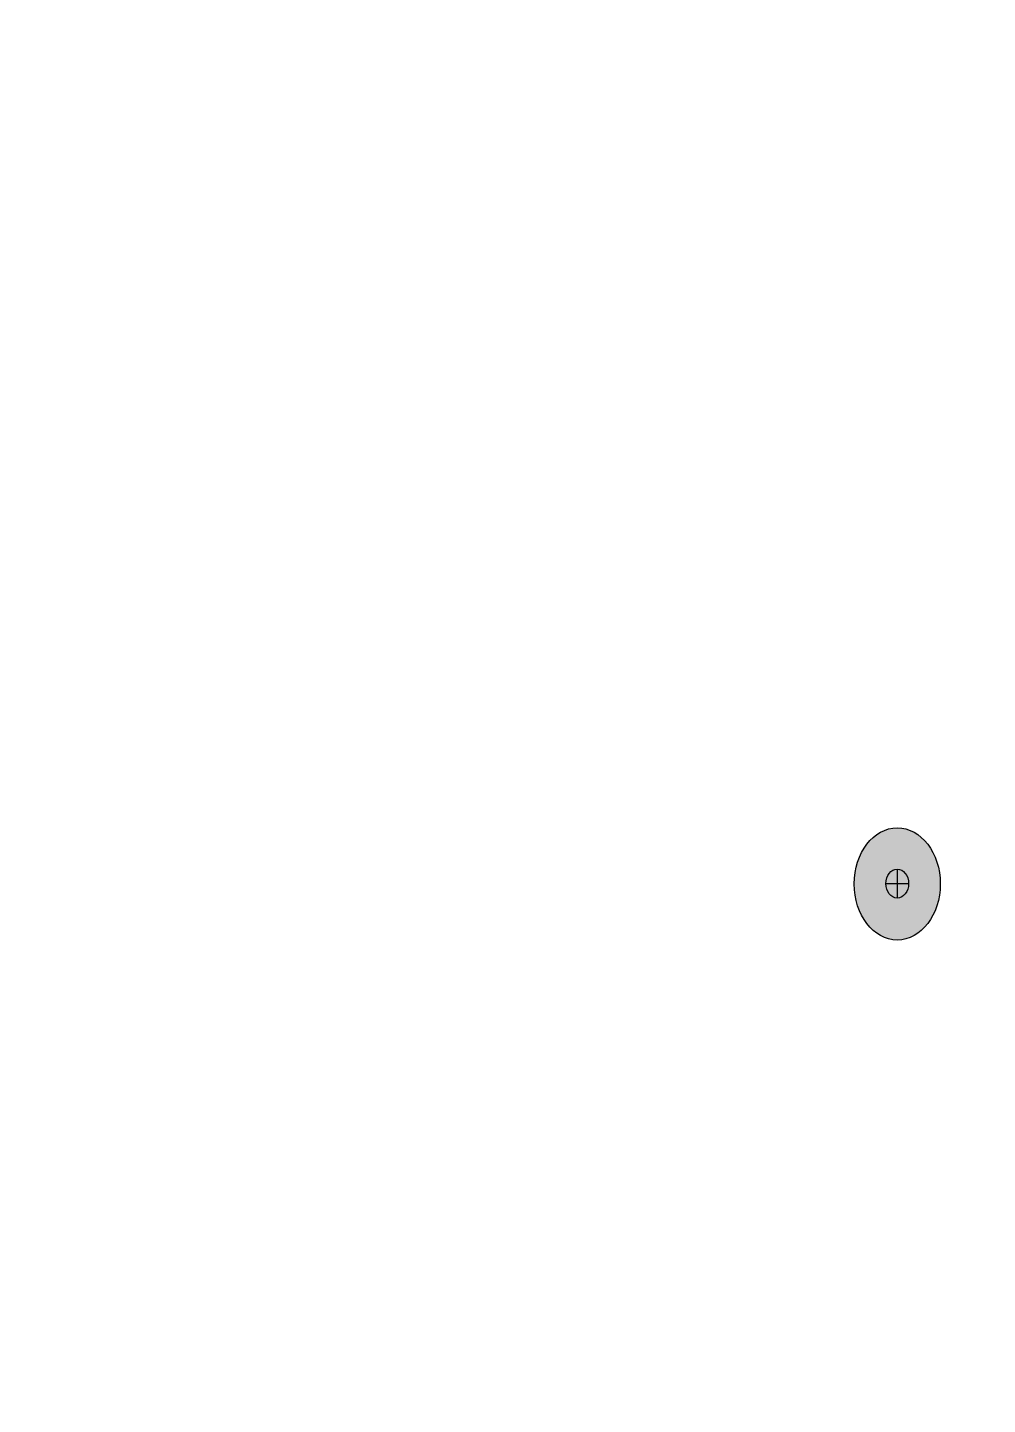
# Model space of a CAD drawing. Extents: x -1328 to 5679, y -4611 to 1603.
# Drawn here: x 1345.1 to 1426.9, y 896.6 to 1014 of the extents above; entities that cross this region are included whole.
import ezdxf

# ---------------------------------------------------------------- set-up
doc = ezdxf.new("R2010")
doc.units = 0
doc.header["$MEASUREMENT"] = 0
doc.layers.add('G-ANNO-TTLB', color=7, linetype='Continuous', lineweight=0)
doc.layers.add('TYVEK', color=7, linetype='Continuous', lineweight=0)

# ---------------------------------------------------------------- blocks, each defined once
blk = doc.blocks.new('Block_78')
at = {"layer": 'TYVEK', "true_color": 0x003b71, "transparency": 33554687}
h = blk.add_hatch(color=156, dxfattribs=at)
h.dxf.hatch_style = 2
edge = h.paths.add_edge_path()
edge.add_ellipse((1419.19, 940.98), major_axis=(0, 4.78), ratio=0.766948, start_angle=0, end_angle=360)
at = {"layer": 'TYVEK', "color": 18, "lineweight": 25, "true_color": 0x080808}
for p, q in [((1419.19, 942.25), (1419.19, 939.78)), ((1418.21, 941.01), (1420.16, 941.01))]:
    blk.add_line(p, q, dxfattribs=at)
at = {"layer": 'TYVEK', "color": 18, "lineweight": 25, "true_color": 0x000000}
blk.add_ellipse((1419.19, 940.98), major_axis=(0, 4.78), ratio=0.766948, dxfattribs=at)
at = {"layer": 'TYVEK', "color": 18, "lineweight": 25, "true_color": 0x080808}
blk.add_ellipse((1419.19, 941.01), major_axis=(0, 1.23), ratio=0.788846, dxfattribs=at)

msp = doc.modelspace()

# ---------------------------------------------------------------- hatches: boundary and pattern name
at = {"layer": 'G-ANNO-TTLB', "true_color": 0xff00ff, "transparency": 33554687}
h = msp.add_hatch(color=6, dxfattribs=at)
edge = h.paths.add_edge_path()
edge.add_spline(control_points=[(1626, -853.91), (1626, -853.91), (-1303.52, -853.91), (-1303.52, -853.91), (-1303.52, -853.91), (-1303.52, 1603.09), (-1303.52, 1603.09), (-1303.52, 1603.09), (1626, 1603.09), (1626, 1603.09), (1626, 1603.09), (1626, -853.91), (1626, -853.91)], knot_values=[0, 0, 0, 0, 1, 1, 1, 2, 2, 2, 3, 3, 3, 4, 4, 4, 4], degree=3, periodic=0)
edge = h.paths.add_edge_path()
edge.add_spline(control_points=[(-1294.52, 1594.09), (-1294.52, 1594.09), (-1294.52, -844.91), (-1294.52, -844.91), (-1294.52, -844.91), (1617, -844.91), (1617, -844.91), (1617, -844.91), (1617, 1594.09), (1617, 1594.09), (1617, 1594.09), (-1294.52, 1594.09), (-1294.52, 1594.09)], knot_values=[0, 0, 0, 0, 1, 1, 1, 2, 2, 2, 3, 3, 3, 4, 4, 4, 4], degree=3, periodic=0)
edge.add_line((-1294.52, 1594.09), (-1294.52, 1594.09))

# ---------------------------------------------------------------- linework, layer by layer
at = {"layer": 'G-ANNO-TTLB'}
for points in [[(1626, -853.91), (1626, -853.91), (-1303.52, -853.91), (-1303.52, -853.91), (-1303.52, -853.91), (-1303.52, 1603.09), (-1303.52, 1603.09), (-1303.52, 1603.09), (1626, 1603.09), (1626, 1603.09), (1626, 1603.09), (1626, -853.91), (1626, -853.91)], [(-1294.52, 1594.09), (-1294.52, 1594.09), (-1294.52, -844.91), (-1294.52, -844.91), (-1294.52, -844.91), (1617, -844.91), (1617, -844.91), (1617, -844.91), (1617, 1594.09), (1617, 1594.09), (1617, 1594.09), (-1294.52, 1594.09), (-1294.52, 1594.09)]]:
    msp.add_open_spline(points, degree=3, knots=[0, 0, 0, 0, 1, 1, 1, 2, 2, 2, 3, 3, 3, 4, 4, 4, 4], dxfattribs=at)

# ---------------------------------------------------------------- block references
at = {"layer": 'TYVEK'}
msp.add_blockref('Block_78', (0, 0), dxfattribs=at)

doc.saveas('drawing.dxf')
